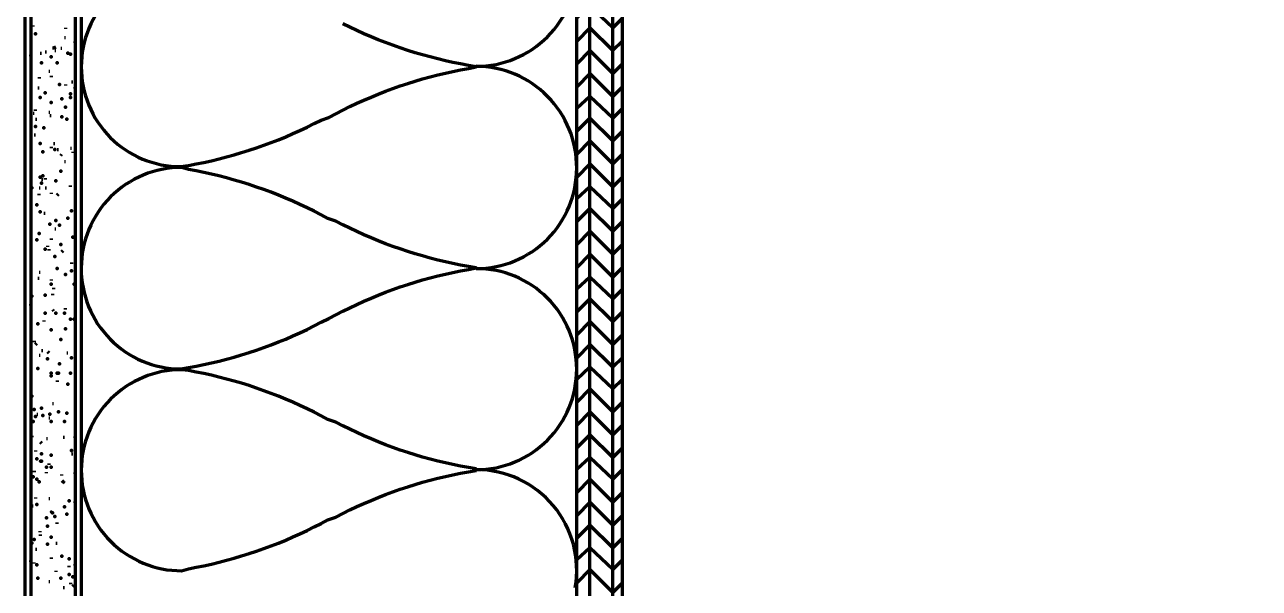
# Model space of a CAD drawing. Extents: x 207.7 to 257.7, y 176.6 to 255.2.
# Drawn here: x 210.38 to 225.05, y 218.26 to 224.95 of the extents above; entities that cross this region are included whole.
import ezdxf

# ---------------------------------------------------------------- set-up
doc = ezdxf.new("R2010")
doc.units = 0
doc.header["$MEASUREMENT"] = 0
for name, color, linetype, lineweight in [('Dt-Line 1', 9, 'Continuous', 0), ('Dt-Line 2', 6, 'Continuous', 9), ('Dt-Line 3', 7, 'Continuous', 15), ('Dt-Text', 121, 'Continuous', 20)]:
    doc.layers.add(name, color=color, linetype=linetype, lineweight=lineweight)
doc.styles.get("Standard").update_dxf_attribs({"font": 'Arial.ttf'})
doc.dimstyles.new('1 & 1 Half111', dxfattribs={"dimtxt": 0.75, "dimasz": 0.75, "dimexe": 1, "dimexo": 0.375, "dimgap": 0.5, "dimtad": 1, "dimdec": 4, "dimzin": 3, "dimdsep": 46, "dimlunit": 4, "dimtxsty": 'Standard', "dimblk": 'ARCHTICK', "dimcen": 0.09375, "dimdle": 1, "dimclrd": 253, "dimclre": 253, "dimclrt": 256, "dimadec": 0, "dimazin": 0, "dimtfac": 0.6, "dimtdec": 4, "dimtix": 1, "dimtmove": 2, "dimatfit": 0, "dimfxl": 1, "dimfrac": 1, "dimtolj": 1, "dimtzin": 0, "dimlwd": 9, "dimlwe": 9, "dimarcsym": 0})

# ---------------------------------------------------------------- blocks, each defined once
blk = doc.blocks.new('_ARCHTICK')
at = {"color": 0, "linetype": 'ByBlock', "const_width": 0.15}
blk.add_lwpolyline([(-0.5, -0.5), (0.5, 0.5)], dxfattribs=at)

msp = doc.modelspace()

# ---------------------------------------------------------------- linework, layer by layer
at = {"layer": 'Dt-Line 1', "linetype": 'Continuous', "lineweight": 158}
for p, q in [((210.48075, 224.92324), (210.48075, 224.93753)), ((210.86647, 224.90896), (210.86647, 224.89468)), ((210.80933, 224.6661), (210.82361, 224.6661)), ((210.85218, 224.79467), (210.86647, 224.79467)), ((210.56647, 224.60896), (210.58076, 224.60896)), ((210.62361, 224.62324), (210.6379, 224.62324)), ((210.7379, 224.63753), (210.75218, 224.63753)), ((210.66647, 224.39467), (210.68075, 224.39467)), ((210.55218, 224.32324), (210.55218, 224.30896)), ((210.69504, 224.33753), (210.69504, 224.32324)), ((210.86647, 224.23753), (210.86647, 224.22324)), ((210.9379, 224.2661), (210.95218, 224.2661)), ((210.5379, 224.19467), (210.55218, 224.19467)), ((210.50933, 223.92324), (210.50933, 223.93753)), ((210.48075, 223.89467), (210.49504, 223.89467)), ((210.50933, 223.82325), (210.52361, 223.82325)), ((210.66647, 223.90896), (210.68075, 223.90896)), ((210.68075, 223.8661), (210.69504, 223.8661)), ((210.49504, 223.63753), (210.50933, 223.63753)), ((210.69504, 223.49467), (210.69504, 223.48039)), ((210.72361, 223.53753), (210.7379, 223.53753)), ((210.76647, 223.4661), (210.78076, 223.4661)), ((210.80933, 223.39467), (210.82361, 223.40896)), ((210.92361, 223.48039), (210.9379, 223.48039)), ((210.95218, 223.43753), (210.95218, 223.42324)), ((210.85218, 223.32324), (210.86647, 223.32324)), ((210.58076, 223.10896), (210.59504, 223.10896)), ((210.62361, 223.12324), (210.62361, 223.10896)), ((210.55218, 223.00896), (210.56647, 223.00896)), ((210.55218, 222.92324), (210.55218, 222.93753)), ((210.62361, 223.00896), (210.6379, 223.00896)), ((210.69504, 222.95181), (210.69504, 222.93753)), ((210.76647, 222.92324), (210.78076, 222.93753)), ((210.92361, 223.02324), (210.92361, 223.03753)), ((210.60933, 222.70896), (210.62361, 222.70896)), ((210.7379, 222.52324), (210.75218, 222.52324)), ((210.65218, 222.32324), (210.65218, 222.30896)), ((210.69504, 222.40895), (210.69504, 222.39467)), ((210.66647, 222.28038), (210.66647, 222.2661)), ((210.82361, 222.25181), (210.8379, 222.2661)), ((210.9379, 222.12324), (210.9379, 222.10895)), ((210.45218, 221.92324), (210.46647, 221.92324)), ((210.5379, 221.93753), (210.55218, 221.93753)), ((210.55218, 222.00895), (210.56647, 222.00895)), ((210.69504, 221.92324), (210.69504, 221.90895)), ((210.70933, 221.75181), (210.70933, 221.73752)), ((210.72361, 221.82324), (210.72361, 221.80895)), ((210.86647, 221.5661), (210.86647, 221.58038)), ((210.60933, 221.43752), (210.60933, 221.42324)), ((210.70933, 221.5661), (210.72361, 221.55181)), ((210.49504, 221.19467), (210.49504, 221.18038)), ((210.50933, 221.15181), (210.52361, 221.1661)), ((210.55218, 221.02324), (210.56647, 221.02324)), ((210.58076, 221.08038), (210.59504, 221.08038)), ((210.65218, 221.0661), (210.66647, 221.05181)), ((210.88075, 221.05181), (210.89504, 221.05181)), ((210.76647, 220.72324), (210.76647, 220.70895)), ((210.96647, 220.72324), (210.98076, 220.72324)), ((210.70933, 220.45181), (210.72361, 220.45181)), ((210.98076, 220.42324), (210.98076, 220.40895)), ((210.52361, 220.32324), (210.5379, 220.32324)), ((210.66647, 220.28038), (210.68075, 220.28038)), ((210.46647, 220.06609), (210.46647, 220.05181)), ((210.56647, 219.99466), (210.58076, 219.98038)), ((210.6379, 220.03752), (210.65218, 220.03752)), ((210.8379, 220.05181), (210.85218, 220.05181)), ((210.50933, 219.89467), (210.50933, 219.88038)), ((210.9379, 219.85181), (210.95218, 219.85181)), ((210.66647, 219.73752), (210.66647, 219.72324)), ((210.49504, 219.65181), (210.49504, 219.63752)), ((210.6379, 219.62324), (210.6379, 219.63752)), ((210.82361, 219.59466), (210.82361, 219.60895)), ((210.46647, 219.23752), (210.48075, 219.23752)), ((210.50933, 219.33752), (210.50933, 219.32323)), ((210.66647, 219.32323), (210.68075, 219.32323)), ((210.76647, 219.02323), (210.76647, 219.03752)), ((210.56647, 218.92323), (210.56647, 218.93752)), ((210.56647, 218.89466), (210.56647, 218.88038)), ((210.75218, 218.79466), (210.76647, 218.79466)), ((210.50933, 218.72323), (210.52361, 218.72323)), ((210.49504, 218.55181), (210.49504, 218.56609)), ((210.69504, 218.62323), (210.69504, 218.60895)), ((210.90933, 218.50895), (210.90933, 218.52323)), ((210.75218, 218.46609), (210.75218, 218.4518)), ((210.66647, 218.33752), (210.68075, 218.33752)), ((210.8379, 218.26609), (210.85218, 218.26609)), ((210.92361, 218.32323), (210.92361, 218.30895)), ((210.95218, 218.28038), (210.96647, 218.29467))]:
    msp.add_line(p, q, dxfattribs=at)
for points in [[(212.24504, 225.63753, 0.41421515), (211.05218, 224.44467, 0.41421515), (212.23356, 223.26121), (212.32535, 223.27655), (212.41681, 223.29347), (212.5079, 223.31194), (212.59862, 223.33196), (212.68894, 223.35353), (212.77884, 223.37664), (212.86831, 223.40128), (212.95733, 223.42744), (213.04586, 223.45513), (213.13391, 223.48433), (213.22144, 223.51503), (213.30843, 223.54724), (213.39488, 223.58093), (213.48075, 223.61612), (213.56603, 223.65278), (213.6507, 223.69091), (213.73473, 223.73051), (213.81812, 223.77157), (213.90084, 223.81408), (213.99294, 223.84559), (214.07497, 223.88954), (214.15769, 223.93206), (214.24107, 223.97312), (214.32511, 224.01272), (214.40978, 224.05085), (214.49506, 224.08751), (214.58093, 224.1227), (214.66737, 224.15639), (214.75437, 224.1886), (214.8419, 224.2193), (214.92994, 224.2485), (215.01848, 224.27619), (215.10749, 224.30235), (215.19696, 224.32699), (215.28687, 224.3501), (215.37719, 224.37167), (215.4679, 224.39169), (215.559, 224.41016), (215.65045, 224.42707), (215.74224, 224.44693), (215.65045, 224.46227), (215.559, 224.47918), (215.4679, 224.49765), (215.37719, 224.51768), (215.28687, 224.53925), (215.19696, 224.56235), (215.10749, 224.58699), (215.01848, 224.61316), (214.92994, 224.64085), (214.8419, 224.67004), (214.75437, 224.70075), (214.66737, 224.73295), (214.58093, 224.76665), (214.49506, 224.80183), (214.40978, 224.83849), (214.32511, 224.87663), (214.24107, 224.91623), (214.15769, 224.95729)], [(216.91959, 218.26502, 0.2218117), (216.65918, 219.23957, 0.22181248), (215.74505, 219.66609, 0.41421527), (216.93791, 220.85895, 0.41421527), (215.74505, 222.05181, 0.41421527), (216.93791, 223.24467, 0.41421527), (215.74505, 224.45182, 0.4142146), (216.93791, 225.64467, 0.41421746)], [(215.74224, 219.67549), (215.65045, 219.69083), (215.559, 219.70775), (215.4679, 219.72622), (215.37719, 219.74624), (215.28687, 219.76781), (215.19696, 219.79092), (215.10749, 219.81556), (215.01848, 219.84172), (214.92994, 219.86941), (214.8419, 219.89861), (214.75437, 219.92931), (214.66737, 219.96152), (214.58093, 219.99521), (214.49506, 220.03039), (214.40978, 220.06706), (214.32511, 220.10519), (214.24107, 220.14479), (214.15769, 220.18585), (214.07497, 220.22836), (213.98242, 220.26011), (213.90039, 220.30406), (213.81766, 220.34657), (213.73427, 220.38762), (213.65023, 220.42721), (213.56555, 220.46534), (213.48027, 220.50199), (213.3944, 220.53717), (213.30795, 220.57086), (213.22095, 220.60305), (213.13342, 220.63375), (213.04537, 220.66294), (212.95683, 220.69062), (212.86781, 220.71677), (212.77834, 220.74141), (212.68844, 220.76451), (212.59811, 220.78607), (212.50739, 220.80608), (212.4163, 220.82454), (212.32484, 220.84145), (212.24504, 220.85181, 0.41421515), (211.05218, 219.65895, 0.41421575), (212.24504, 218.46609), (212.32535, 218.49083), (212.41681, 218.50774), (212.5079, 218.52621), (212.59862, 218.54624), (212.68894, 218.56781), (212.77884, 218.59091), (212.86831, 218.61555), (212.95733, 218.64172), (213.04586, 218.66941), (213.13391, 218.69861), (213.22144, 218.72931), (213.30843, 218.76151), (213.39488, 218.79521), (213.48075, 218.83039), (213.56603, 218.86705), (213.6507, 218.90519), (213.73473, 218.94479), (213.81812, 218.98585), (213.90084, 219.02836), (213.98287, 219.07232), (214.07497, 219.10382), (214.15769, 219.14634), (214.24107, 219.1874), (214.32511, 219.227), (214.40978, 219.26513), (214.49506, 219.30179), (214.58093, 219.33698), (214.66737, 219.37067), (214.75437, 219.40288), (214.8419, 219.43358), (214.92994, 219.46278), (215.01848, 219.49046), (215.10749, 219.51663), (215.19696, 219.54127), (215.28687, 219.56438), (215.37719, 219.58595), (215.4679, 219.60597), (215.559, 219.62444), (215.65045, 219.64135), (215.74224, 219.6567)]]:
    msp.add_lwpolyline(points, format="xyb", dxfattribs=at)
for points in [[(217.48077, 225.02324), (217.36648, 224.90896), (217.09505, 225.16611), (216.93791, 225.02324)], [(210.50933, 224.83753), (210.50933, 224.83753), (210.50933, 224.83754)], [(217.48077, 224.75182), (217.36648, 224.63753), (217.09505, 224.90896), (216.93791, 224.75182)], [(210.75218, 224.68039), (210.72361, 224.6661), (210.70933, 224.6661)], [(210.98076, 224.73753), (210.98076, 224.73753), (210.98076, 224.73754)], [(210.45218, 224.58039), (210.45218, 224.58039), (210.45218, 224.5804)], [(210.69504, 224.5661), (210.69504, 224.5661), (210.69504, 224.56612)], [(210.89504, 224.60896), (210.89504, 224.60896), (210.89504, 224.60897)], [(210.92361, 224.59467), (210.92361, 224.59467), (210.92361, 224.59469)], [(217.48077, 224.48039), (217.36648, 224.3661), (217.09505, 224.63753), (216.93791, 224.48039)], [(210.58076, 224.49467), (210.58076, 224.49467), (210.58076, 224.49469)], [(210.76647, 224.49467), (210.76647, 224.49467), (210.76647, 224.49469)], [(217.48077, 224.20896), (217.36648, 224.09468), (217.09505, 224.3661), (216.93791, 224.20896)], [(210.79504, 224.23753), (210.79504, 224.23753), (210.79504, 224.23754)], [(210.56647, 224.08039), (210.56647, 224.08039), (210.56647, 224.0804)], [(210.62361, 224.13753), (210.62361, 224.13753), (210.62361, 224.13754)], [(210.92361, 224.12324), (210.92361, 224.12324), (210.92361, 224.12326)], [(210.92361, 224.08039), (210.92361, 224.08039), (210.92361, 224.0804)], [(210.98076, 224.19467), (210.98076, 224.19467), (210.98076, 224.19469)], [(217.48077, 223.95181), (217.36648, 223.83753), (217.09505, 224.09468), (216.93791, 223.95181)], [(210.69504, 224.02324), (210.69504, 224.02324), (210.69504, 224.02326)], [(210.82361, 224.0661), (210.82361, 224.0661), (210.82361, 224.06611)], [(210.86647, 223.9661), (210.86647, 223.9661), (210.86647, 223.96611)], [(210.82361, 223.85181), (210.82361, 223.85181), (210.82361, 223.85183)], [(210.88075, 223.82325), (210.88075, 223.82325), (210.88075, 223.82326)], [(217.48077, 223.68039), (217.36648, 223.5661), (217.09505, 223.83753), (216.93791, 223.68039)], [(210.50933, 223.73753), (210.50933, 223.73753), (210.50933, 223.73755)], [(210.60933, 223.72324), (210.60933, 223.72324), (210.60933, 223.72326)], [(210.56647, 223.53753), (210.56647, 223.53753), (210.56647, 223.53754)], [(217.48077, 223.40896), (217.36648, 223.29467), (217.09505, 223.5661), (216.93791, 223.40896)], [(210.59504, 223.43753), (210.59504, 223.43753), (210.59504, 223.43754)], [(210.7379, 223.4661), (210.7379, 223.4661), (210.7379, 223.46612)], [(210.80933, 223.20896), (210.80933, 223.20896), (210.80933, 223.20897)], [(217.48077, 223.13753), (217.36648, 223.02324), (217.09505, 223.29467), (216.93791, 223.13753)], [(210.56647, 223.13753), (210.56647, 223.13753), (210.56647, 223.13754)], [(210.58076, 223.0661), (210.58076, 223.0661), (210.58076, 223.06611)], [(210.59504, 223.15181), (210.59504, 223.15181), (210.59504, 223.15183)], [(210.75218, 223.09467), (210.75218, 223.09467), (210.75218, 223.09468)], [(210.46647, 223.00896), (210.46647, 223.00896), (210.46647, 223.00897)], [(217.48077, 222.88038), (217.36648, 222.7661), (217.09505, 223.02324), (216.93791, 222.88038)], [(210.52361, 222.80896), (210.52361, 222.80896), (210.52361, 222.80897)], [(217.48077, 222.60895), (217.36648, 222.49467), (217.09505, 222.7661), (216.93791, 222.60895)], [(210.56647, 222.72324), (210.56647, 222.72324), (210.56647, 222.72325)], [(210.75218, 222.62324), (210.75218, 222.62324), (210.75218, 222.62325)], [(210.89504, 222.65181), (210.89504, 222.65181), (210.89504, 222.65183)], [(210.68075, 222.58039), (210.68075, 222.58039), (210.68075, 222.5804)], [(210.79504, 222.5661), (210.79504, 222.5661), (210.79504, 222.56611)], [(217.48077, 222.33753), (217.36648, 222.22324), (217.09505, 222.49467), (216.93791, 222.33753)], [(210.52361, 222.39467), (210.52361, 222.39467), (210.52361, 222.39469)], [(210.80933, 222.33753), (210.80933, 222.33753), (210.80933, 222.33754)], [(210.95218, 222.42324), (210.95218, 222.42324), (210.95218, 222.42325)], [(210.62361, 222.28038), (210.62361, 222.28038), (210.62361, 222.2804)], [(210.7379, 222.19467), (210.7379, 222.19467), (210.7379, 222.19468)], [(217.48077, 222.0661), (217.36648, 221.95181), (217.09505, 222.22324), (216.93791, 222.0661)], [(210.76647, 222.05181), (210.76647, 222.05181), (210.76647, 222.05183)], [(210.9379, 222.02324), (210.9379, 222.02324), (210.9379, 222.02325)], [(210.86647, 221.98038), (210.86647, 221.98038), (210.86647, 221.9804)], [(217.48077, 221.80895), (217.36648, 221.69467), (217.09505, 221.95181), (216.93791, 221.80895)], [(210.62361, 221.73752), (210.62361, 221.73752), (210.62361, 221.73754)], [(210.69504, 221.8661), (210.69504, 221.8661), (210.69504, 221.86611)], [(210.96647, 221.8661), (210.96647, 221.8661), (210.96647, 221.86611)], [(210.45218, 221.62324), (210.45218, 221.62324), (210.45218, 221.62325)], [(210.46647, 221.72324), (210.46647, 221.72324), (210.46647, 221.72325)], [(217.48077, 221.53752), (217.36648, 221.42324), (217.09505, 221.69467), (216.93791, 221.53752)], [(210.62361, 221.52324), (210.62361, 221.52324), (210.62361, 221.52325)], [(210.75218, 221.52324), (210.75218, 221.52324), (210.75218, 221.52325)], [(210.92361, 221.45181), (210.92361, 221.45181), (210.92361, 221.45182)], [(210.96647, 221.45181), (210.96647, 221.45181), (210.96647, 221.45182)], [(210.5379, 221.39467), (210.5379, 221.39467), (210.5379, 221.39468)], [(210.69504, 221.32324), (210.69504, 221.32324), (210.69504, 221.32326)], [(217.48077, 221.2661), (217.36648, 221.15181), (217.09505, 221.42324), (216.93791, 221.2661)], [(217.48077, 220.99467), (217.36648, 220.88038), (217.09505, 221.15181), (216.93791, 220.99467)], [(210.9379, 220.99467), (210.9379, 220.99467), (210.9379, 220.99468)], [(210.5379, 220.86609), (210.5379, 220.86609), (210.5379, 220.86611)], [(210.65218, 220.98038), (210.65218, 220.98038), (210.65218, 220.98039)], [(210.79504, 220.92324), (210.79504, 220.92324), (210.79504, 220.92325)], [(217.48077, 220.73752), (217.36648, 220.62324), (217.09505, 220.88038), (216.93791, 220.73752)], [(210.69504, 220.80895), (210.69504, 220.80895), (210.69504, 220.80897)], [(210.69504, 220.78038), (210.69504, 220.78038), (210.69504, 220.78039)], [(210.92361, 220.80895), (210.92361, 220.80895), (210.92361, 220.80897)], [(210.89504, 220.68038), (210.89504, 220.68038), (210.89504, 220.68039)], [(217.48077, 220.46609), (217.36648, 220.35181), (217.09505, 220.62324), (216.93791, 220.46609)], [(210.46647, 220.53752), (210.46647, 220.53752), (210.46647, 220.53754)], [(210.49504, 220.38038), (210.49504, 220.38038), (210.49504, 220.38039)], [(210.50933, 220.29467), (210.50933, 220.29467), (210.50933, 220.29468)], [(210.58076, 220.39467), (210.58076, 220.39467), (210.58076, 220.39468)], [(210.59504, 220.30895), (210.59504, 220.30895), (210.59504, 220.30896)], [(210.68075, 220.32324), (210.68075, 220.32324), (210.68075, 220.32325)], [(210.78076, 220.35181), (210.78076, 220.35181), (210.78076, 220.35182)], [(210.88075, 220.33752), (210.88075, 220.33752), (210.88075, 220.33754)], [(217.48077, 220.19467), (217.36648, 220.08038), (217.09505, 220.35181), (216.93791, 220.19467)], [(210.48075, 220.23752), (210.48075, 220.23752), (210.48075, 220.23754)], [(210.69504, 220.23752), (210.69504, 220.23752), (210.69504, 220.23754)], [(210.85218, 220.23752), (210.85218, 220.23752), (210.85218, 220.23754)], [(210.98076, 220.05181), (210.98076, 220.05181), (210.98076, 220.05182)], [(217.48077, 219.92324), (217.36648, 219.80895), (217.09505, 220.08038), (216.93791, 219.92324)], [(210.58076, 219.85181), (210.58076, 219.85181), (210.58076, 219.85182)], [(210.69504, 219.83752), (210.69504, 219.83752), (210.69504, 219.83754)], [(210.9379, 219.89467), (210.9379, 219.89467), (210.9379, 219.89468)], [(210.52361, 219.79466), (210.52361, 219.79466), (210.52361, 219.79468)], [(210.6379, 219.69466), (210.6379, 219.69466), (210.6379, 219.69468)], [(210.69504, 219.69466), (210.69504, 219.69466), (210.69504, 219.69468)], [(217.48077, 219.66609), (217.36648, 219.55181), (217.09505, 219.80895), (216.93791, 219.66609)], [(210.48075, 219.58038), (210.48075, 219.58038), (210.48075, 219.58039)], [(210.52361, 219.55181), (210.52361, 219.55181), (210.52361, 219.55182)], [(210.82361, 219.53752), (210.8379, 219.52324), (210.85218, 219.50895)], [(210.98076, 219.62324), (210.98076, 219.62324), (210.98076, 219.62325)], [(217.48077, 219.39466), (217.36648, 219.28038), (217.09505, 219.55181), (216.93791, 219.39466)], [(210.55218, 219.52324), (210.55218, 219.52324), (210.55218, 219.52325)], [(210.52361, 219.25181), (210.52361, 219.25181), (210.52361, 219.25182)], [(210.90933, 219.29466), (210.90933, 219.29466), (210.90933, 219.29468)], [(210.98076, 219.28038), (210.98076, 219.28038), (210.98076, 219.28039)], [(217.48077, 219.12323), (217.36648, 219.00895), (217.09505, 219.28038), (216.93791, 219.12323)], [(210.6379, 219.09467), (210.6379, 219.09467), (210.6379, 219.09468)], [(210.7379, 219.10895), (210.7379, 219.10895), (210.7379, 219.10896)], [(210.85218, 219.22323), (210.85218, 219.22323), (210.85218, 219.22325)], [(210.88075, 219.13752), (210.88075, 219.13752), (210.88075, 219.13753)], [(210.65218, 218.99466), (210.65218, 218.99466), (210.65218, 218.99468)], [(217.48077, 218.85181), (217.36648, 218.73752), (217.09505, 219.00895), (216.93791, 218.85181)], [(210.46647, 218.79466), (210.46647, 218.79466), (210.46647, 218.79468)], [(210.49504, 218.83752), (210.49504, 218.83752), (210.49504, 218.83753)], [(210.69504, 218.86609), (210.69504, 218.86609), (210.69504, 218.86611)], [(210.65218, 218.78038), (210.65218, 218.78038), (210.65218, 218.78039)], [(217.48077, 218.59466), (217.36648, 218.48038), (217.09505, 218.73752), (216.93791, 218.59466)], [(210.45218, 218.58038), (210.45218, 218.58038), (210.45218, 218.58039)], [(210.52361, 218.53752), (210.52361, 218.53752), (210.52361, 218.53753)], [(210.82361, 218.63752), (210.82361, 218.63752), (210.82361, 218.63753)], [(210.90933, 218.60895), (210.90933, 218.60895), (210.90933, 218.60896)], [(210.98076, 218.53752), (210.98076, 218.53752), (210.98076, 218.53753)], [(210.5379, 218.38038), (210.5379, 218.38038), (210.5379, 218.38039)], [(210.80933, 218.38038), (210.80933, 218.38038), (210.80933, 218.38039)], [(210.90933, 218.42323), (210.90933, 218.42323), (210.90933, 218.42325)], [(210.95218, 218.39466), (210.95218, 218.39466), (210.95218, 218.39468)], [(217.48077, 218.32323), (217.36648, 218.20895), (217.09505, 218.48038), (216.93791, 218.32323)]]:
    msp.add_lwpolyline(points, dxfattribs=at)
msp.add_lwpolyline([(211.05218, 222.05895, 0.41421515), (212.23356, 220.8612), (212.32535, 220.87655), (212.41681, 220.89346), (212.5079, 220.91193), (212.59862, 220.93196), (212.68894, 220.95352), (212.77884, 220.97663), (212.86831, 221.00127), (212.95733, 221.02744), (213.04586, 221.05513), (213.13391, 221.08432), (213.22144, 221.11503), (213.30843, 221.14723), (213.39488, 221.18093), (213.48075, 221.21611), (213.56603, 221.25277), (213.6507, 221.29091), (213.73473, 221.33051), (213.81812, 221.37157), (213.90084, 221.41408), (213.99294, 221.45987), (214.07497, 221.50383), (214.15769, 221.54634), (214.24107, 221.5874), (214.32511, 221.627), (214.40978, 221.66514), (214.49506, 221.7018), (214.58093, 221.73698), (214.66737, 221.77068), (214.75437, 221.80288), (214.8419, 221.83358), (214.92994, 221.86278), (215.01848, 221.89047), (215.10749, 221.91663), (215.19696, 221.94127), (215.28687, 221.96438), (215.37719, 221.98595), (215.4679, 222.00598), (215.559, 222.02445), (215.65045, 222.04136), (215.74224, 222.06121), (215.65045, 222.07655), (215.559, 222.09346), (215.4679, 222.11193), (215.37719, 222.13196), (215.28687, 222.15353), (215.19696, 222.17663), (215.10749, 222.20128), (215.01848, 222.22744), (214.92994, 222.25513), (214.8419, 222.28433), (214.75437, 222.31503), (214.66737, 222.34723), (214.58093, 222.38093), (214.49506, 222.41611), (214.40978, 222.45277), (214.32511, 222.49091), (214.24107, 222.53051), (214.15769, 222.57157), (214.07497, 222.61408), (213.98242, 222.64583), (213.90039, 222.68978), (213.81766, 222.73229), (213.73427, 222.77334), (213.65023, 222.81293), (213.56555, 222.85106), (213.48027, 222.88771), (213.3944, 222.92289), (213.30795, 222.95658), (213.22095, 222.98877), (213.13342, 223.01947), (213.04537, 223.04866), (212.95683, 223.07634), (212.86781, 223.10249), (212.77834, 223.12713), (212.68844, 223.15023), (212.59811, 223.17179), (212.50739, 223.1918), (212.4163, 223.21026), (212.32484, 223.22716), (212.24504, 223.25181, 0.41421515)], format="xyb", close=True, dxfattribs=at)
for points in [[(210.9379, 222.73753), (210.9379, 222.73754), (210.9379, 222.73753)], [(210.76647, 220.80895), (210.76647, 220.80897), (210.78076, 220.80895)], [(210.58076, 219.76609), (210.58076, 219.76611), (210.56647, 219.76609)], [(210.70933, 219.15181), (210.70933, 219.15182), (210.69504, 219.16609)]]:
    msp.add_lwpolyline(points, close=True, dxfattribs=at)
for p in [(210.50933, 224.83753), (210.98076, 224.73753), (210.45218, 224.58039), (210.69504, 224.5661), (210.89504, 224.60896), (210.92361, 224.59467), (210.58076, 224.49467), (210.76647, 224.49467), (210.79504, 224.23753), (210.56647, 224.08039), (210.62361, 224.13753), (210.92361, 224.12324), (210.92361, 224.08039), (210.98076, 224.19467), (210.69504, 224.02324), (210.82361, 224.0661), (210.86647, 223.9661), (210.82361, 223.85181), (210.88075, 223.82325), (210.50933, 223.73753), (210.60933, 223.72324), (210.56647, 223.53753), (210.59504, 223.43753), (210.7379, 223.4661), (210.80933, 223.20896), (210.56647, 223.13753), (210.58076, 223.0661), (210.59504, 223.15181), (210.75218, 223.09467), (210.46647, 223.00896), (210.52361, 222.80896), (210.56647, 222.72324), (210.75218, 222.62324), (210.89504, 222.65181), (210.9379, 222.73753), (210.9379, 222.73753), (210.55218, 222.4661), (210.68075, 222.58039), (210.79504, 222.5661), (210.52361, 222.39467), (210.80933, 222.33753), (210.95218, 222.42324), (210.62361, 222.28038), (210.7379, 222.19467), (210.76647, 222.05181), (210.9379, 222.02324), (210.86647, 221.98038), (210.62361, 221.73752), (210.69504, 221.8661), (210.96647, 221.8661), (210.45218, 221.62324), (210.46647, 221.72324), (210.62361, 221.52324), (210.75218, 221.52324), (210.85218, 221.52324), (210.92361, 221.45181), (210.96647, 221.45181), (210.5379, 221.39467), (210.69504, 221.32324), (210.86647, 221.33752), (210.80933, 221.20895), (210.9379, 220.99467), (210.5379, 220.86609), (210.65218, 220.98038), (210.79504, 220.92324), (210.69504, 220.80895), (210.69504, 220.78038), (210.76647, 220.80895), (210.78076, 220.80895), (210.92361, 220.80895), (210.89504, 220.68038), (210.46647, 220.53752), (210.49504, 220.38038), (210.50933, 220.29467), (210.58076, 220.39467), (210.59504, 220.30895), (210.68075, 220.32324), (210.78076, 220.35181), (210.88075, 220.33752), (210.48075, 220.23752), (210.69504, 220.23752), (210.85218, 220.23752), (210.98076, 220.05181), (210.58076, 219.85181), (210.69504, 219.83752), (210.9379, 219.89467), (210.52361, 219.79466), (210.58076, 219.76609), (210.6379, 219.69466), (210.69504, 219.69466), (210.48075, 219.58038), (210.52361, 219.55181), (210.98076, 219.62324), (210.55218, 219.52324), (210.52361, 219.25181), (210.90933, 219.29466), (210.98076, 219.28038), (210.6379, 219.09467), (210.70933, 219.15181), (210.7379, 219.10895), (210.85218, 219.22323), (210.88075, 219.13752), (210.65218, 218.99466), (210.46647, 218.79466), (210.49504, 218.83752), (210.69504, 218.86609), (210.65218, 218.78038), (210.45218, 218.58038), (210.52361, 218.53752), (210.82361, 218.63752), (210.90933, 218.60895), (210.98076, 218.53752), (210.5379, 218.38038), (210.80933, 218.38038), (210.90933, 218.42323), (210.95218, 218.39466)]:
    msp.add_point(p, dxfattribs=at)
at = {"layer": 'Dt-Line 2', "linetype": 'Continuous', "lineweight": 211}
for p, q in [((210.38075, 254.49473), (210.38075, 177.30888)), ((211.05218, 254.49473), (211.05218, 177.30888))]:
    msp.add_line(p, q, dxfattribs=at)
at = {"layer": 'Dt-Line 2', "linetype": 'Continuous', "lineweight": 158}
for p, q in [((210.45218, 254.49473), (210.45218, 177.30888)), ((210.98076, 254.49473), (210.98076, 177.30888))]:
    msp.add_line(p, q, dxfattribs=at)
at = {"layer": 'Dt-Line 3', "linetype": 'Continuous', "lineweight": 211}
for p, q in [((216.93791, 177.30888), (216.93791, 254.49473)), ((217.48077, 177.30888), (217.48077, 254.49473))]:
    msp.add_line(p, q, dxfattribs=at)
at = {"layer": 'Dt-Line 3', "linetype": 'Continuous', "lineweight": 158}
for p, q in [((217.09505, 177.30888), (217.09505, 254.49473)), ((217.36648, 177.30888), (217.36648, 254.49473))]:
    msp.add_line(p, q, dxfattribs=at)

# ---------------------------------------------------------------- leaders
at = {"layer": 'Dt-Text'}
msp.add_leader([(211.45219, 212.29465), (237.66652, 220.72324), (239.70938, 220.72324)], dimstyle='1 & 1 Half111', override={"dimgap": 0.5, "dimtad": 0}, dxfattribs=at)

doc.saveas('drawing.dxf')
